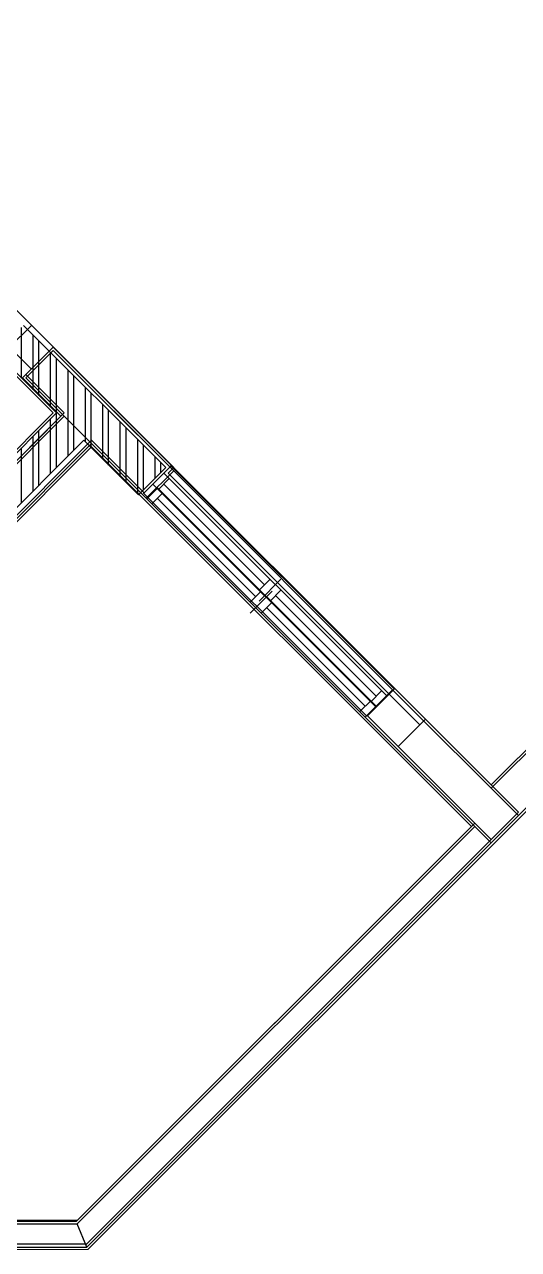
# Model space of a CAD drawing. Header units: millimetres. Extents: x 186805 to 449048, y 2167 to 51540.
# Drawn here: x 418075 to 421266, y 41247 to 49164 of the extents above; entities that cross this region are included whole.
import ezdxf

# ---------------------------------------------------------------- set-up
doc = ezdxf.new("R2010")
doc.units = ezdxf.units.MM
doc.linetypes.add('HIDDEN2', pattern=[0.1875, 0.125, -0.0625])
doc.layers.get('0').update_dxf_attribs({"linetype": 'CONTINUOUS'})
for name, color, linetype, lineweight in [('0-60x60-C', 3, 'CONTINUOUS', 13), ('0-AKL-P1 TILES', 8, 'CONTINUOUS', 13), ('0-akl-plasterline', 9, 'CONTINUOUS', 13), ('3117.NEW ID XR$0$BD$0$a-conc', 6, 'CONTINUOUS', 30), ('3117.NEW ID XR$0$BD$0$A-WIND', 4, 'CONTINUOUS', 9)]:
    doc.layers.add(name, color=color, linetype=linetype, lineweight=lineweight)
for name, color, linetype in [('3117.NEW ID XR$0$a-conc', 140, 'CONTINUOUS'), ('3117.NEW ID XR$0$A-HATCH', 8, 'CONTINUOUS'), ('3117.NEW ID XR$0$A-WIND', 171, 'CONTINUOUS'), ('A-ABOVE DOOR', 1, 'HIDDEN2'), ('A-CONC-BLDG', 6, 'CONTINUOUS'), ('A-FLORRAIL', 92, 'CONTINUOUS'), ('a-wall', 140, 'CONTINUOUS'), ('A-WIND', 4, 'CONTINUOUS'), ('ALAN', 6, 'CONTINUOUS'), ('BC-A-HATCH', 8, 'CONTINUOUS'), ('BC-A-wall', 6, 'CONTINUOUS'), ('BC-dim', 1, 'CONTINUOUS'), ('TC-FLOORING', 41, 'CONTINUOUS')]:
    doc.layers.add(name, color=color, linetype=linetype)

# ---------------------------------------------------------------- blocks, each defined once
blk = doc.blocks.new('A$C7C4A1575')
at = {"layer": 'A-ABOVE DOOR', "color": 8, "linetype": 'Continuous'}
for p, q in [((28738.5, 6837.3), (30181, 5394.8)), ((30004.2, 5218.1), (28561.7, 6660.6))]:
    blk.add_line(p, q, dxfattribs=at)
at = {"layer": 'A-CONC-BLDG', "color": 8}
blk.add_lwpolyline([(28357.9, 6858.5), (28534.7, 7035.3), (27933.7, 7636.4), (27756.9, 7459.6)], close=True, dxfattribs=at)
at = {"layer": 'A-FLORRAIL', "color": 8}
for p, q in [((32565.2, 2934.1), (30903.5, 4595.8)), ((31044.9, 4454.4), (30903.5, 4313))]:
    blk.add_line(p, q, dxfattribs=at)
at = {"layer": 'a-wall', "color": 8}
for p, q in [((30545.1, 10247.8), (27933.7, 7636.4)), ((31386, 10248.7), (30546, 10248.7)), ((28039.7, 7530.3), (30608.1, 10098.7)), ((30608.1, 10098.7), (31386, 10098.7)), ((26908.4, 6257.5), (27933.7, 7282.8)), ((28732.7, 6837.3), (28534.7, 7035.3)), ((28357.9, 6858.5), (28555.9, 6660.6)), ((28555.9, 6660.6), (28732.7, 6837.3)), ((30514.6, 5055.4), (31964.2, 6505)), ((31964.2, 6151.4), (30691.4, 4878.6)), ((29998.4, 5218.1), (30175.2, 5394.8)), ((30175.2, 5394.8), (30514.6, 5055.4)), ((30762.1, 4454.4), (29998.4, 5218.1)), ((30691.4, 4878.6), (30938.9, 4631.2)), ((30938.9, 4631.2), (30762.1, 4454.4))]:
    blk.add_line(p, q, dxfattribs=at)
at = {"layer": 'A-WIND', "color": 8}
for p, q in [((28711.5, 6745.4), (28640.8, 6674.7)), ((30118.6, 5338.3), (28676.1, 6780.8)), ((30047.9, 5267.6), (28605.4, 6710.1)), ((28676.1, 6710.1), (29326.7, 6059.5)), ((29362, 6094.9), (29291.3, 6024.2)), ((29291.3, 5953.4), (29432.7, 6094.9)), ((29432.7, 6024.2), (29362, 5953.4)), ((29397.4, 5988.8), (30047.9, 5338.3)), ((30083.3, 5373.6), (30012.6, 5302.9))]:
    blk.add_line(p, q, dxfattribs=at)
at = {"layer": 'ALAN', "color": 8}
for p, q in [((25458.8, 4807.9), (27933.7, 7282.8)), ((27933.7, 7282.8), (28357.9, 6858.5)), ((28357.9, 6858.5), (28393.3, 6893.9)), ((28393.3, 6893.9), (30019.6, 5267.6)), ((30019.6, 5267.6), (29984.3, 5232.2)), ((29984.3, 5232.2), (32848.1, 2368.4))]:
    blk.add_line(p, q, dxfattribs=at)
blk = doc.blocks.new('A$C32DD6ECA')
at = {"layer": '0-60x60-C', "color": 16, "xscale": 0.04183124983683228, "yscale": 0.04183124983683228, "zscale": 0.04183124983683228, "rotation": 180}
blk.add_blockref('A$C7C4A1575', (4397.08, 2202.64), dxfattribs=at)
blk = doc.blocks.new('A$C5C977968')
at = {"layer": '0-akl-plasterline'}
for p, q in [((5171.8, 17416), (5369.8, 17614)), ((5369.8, 17614), (8198.2, 14785.6)), ((5419.3, 17168.6), (5171.8, 17416)), ((8198.2, 14785.6), (10673.1, 17260.5)), ((4167.7, 15917), (5419.3, 17168.6)), ((5617.3, 16970.6), (2204.1, 13557.4)), ((8070.9, 14516.9), (5617.3, 16970.6)), ((5592.1, 11783.5), (8905.3, 15096.7)), ((8070.9, 14516.9), (5517.5, 11963.5)), ((5517.5, 11963.5), (4756.9, 11963.5)), ((4756.9, 11783.5), (5592.1, 11783.5))]:
    blk.add_line(p, q, dxfattribs=at)
at = {"layer": '3117.NEW ID XR$0$a-conc'}
for p, q in [((7561.8, 15400.8), (7385, 15224)), ((8375, 14587.6), (7561.8, 15400.8)), ((7385, 15224), (8198.2, 14410.8)), ((8198.2, 14410.8), (8375, 14587.6))]:
    blk.add_line(p, q, dxfattribs=at)
at = {"layer": '3117.NEW ID XR$0$A-HATCH'}
blk.add_line((5585.9, 11798.5), (5523.7, 11948.5), dxfattribs=at)
at = {"layer": '3117.NEW ID XR$0$A-WIND'}
for p, q in [((6147.6, 16815), (7561.8, 15400.8)), ((6041.5, 16708.9), (7455.8, 15294.7)), ((5970.8, 16638.2), (7385, 15224)), ((6006.2, 16602.9), (6076.9, 16673.6)), ((6677.9, 16001.8), (6041.5, 16638.2)), ((6642.6, 15966.5), (6713.3, 16037.2)), ((6784, 16037.2), (6642.6, 15895.8)), ((6713.3, 15895.8), (6784, 15966.5)), ((7385, 15294.7), (6748.6, 15931.1)), ((7349.7, 15259.4), (7420.4, 15330.1))]:
    blk.add_line(p, q, dxfattribs=at)
at = {"layer": '3117.NEW ID XR$0$BD$0$a-conc'}
for p, q in [((7561.8, 15400.8), (7385, 15224)), ((7561.8, 15400.8), (7385, 15224)), ((8375, 14587.6), (7561.8, 15400.8)), ((7385, 15224), (8198.2, 14410.8)), ((8198.2, 14410.8), (8375, 14587.6))]:
    blk.add_line(p, q, dxfattribs=at)
at = {"layer": '3117.NEW ID XR$0$BD$0$A-WIND'}
for p, q in [((6147.6, 16815), (7561.8, 15400.8)), ((5973.8, 16635.2), (6044.5, 16706)), ((6041.5, 16708.9), (7455.8, 15294.7)), ((5970.8, 16638.2), (7385, 15224)), ((6006.2, 16602.9), (6076.9, 16673.6)), ((6677.9, 16001.8), (6041.5, 16638.2)), ((6784, 16037.2), (6642.6, 15895.8)), ((6642.6, 15966.5), (6713.3, 16037.2)), ((6713.3, 15895.8), (6784, 15966.5)), ((7385, 15294.7), (6748.6, 15931.1)), ((7349.7, 15259.4), (7420.4, 15330.1)), ((7349.7, 15259.4), (7420.4, 15330.1))]:
    blk.add_line(p, q, dxfattribs=at)
at = {"layer": 'a-wall'}
for p, q in [((5193, 17416), (5369.8, 17592.8)), ((5193, 17416), (5369.8, 17592.8)), ((5193, 17416), (5369.8, 17592.8)), ((5369.8, 17592.8), (5794.1, 17168.6)), ((5369.8, 17592.8), (5794.1, 17168.6)), ((5369.8, 17592.8), (6147.6, 16815)), ((5440.5, 17168.6), (5193, 17416)), ((5440.5, 17168.6), (5193, 17416)), ((5440.5, 17168.6), (5193, 17416)), ((5440.5, 17168.6), (5193, 17416)), ((5688, 17274.6), (6147.6, 16815)), ((4167.7, 15895.8), (5440.5, 17168.6)), ((4167.7, 15895.8), (5440.5, 17168.6)), ((4167.7, 15895.8), (5440.5, 17168.6)), ((4167.7, 15895.8), (5440.5, 17168.6)), ((4167.7, 15895.8), (5440.5, 17168.6)), ((4167.7, 15895.8), (5440.5, 17168.6)), ((2470.7, 13845.2), (5617.3, 16991.8)), ((2470.7, 13845.2), (5617.3, 16991.8)), ((2470.7, 13845.2), (5617.3, 16991.8)), ((2470.7, 13845.2), (5617.3, 16991.8)), ((2470.7, 13845.2), (5617.3, 16991.8)), ((2470.7, 13845.2), (5617.3, 16991.8)), ((5617.3, 16991.8), (4167.7, 15542.2)), ((5617.3, 16991.8), (4167.7, 15542.2)), ((5970.8, 16638.2), (5617.3, 16991.8)), ((5970.8, 16638.2), (5617.3, 16991.8)), ((5970.8, 16638.2), (5617.3, 16991.8)), ((5970.8, 16638.2), (5617.3, 16991.8)), ((6147.6, 16815), (5970.8, 16638.2)), ((6147.6, 16815), (5970.8, 16638.2)), ((6147.6, 16815), (5970.8, 16638.2)), ((9223.5, 15789.7), (8198.2, 14764.4)), ((9223.5, 15789.7), (8198.2, 14764.4)), ((8905.3, 15117.9), (8375, 14587.6)), ((8905.3, 15117.9), (8375, 14587.6)), ((8092.2, 14516.9), (5523.7, 11948.5)), ((8092.2, 14516.9), (5523.7, 11948.5)), ((8092.2, 14516.9), (5523.7, 11948.5)), ((5585.9, 11798.5), (8198.2, 14410.8)), ((5585.9, 11798.5), (8198.2, 14410.8)), ((5585.9, 11798.5), (8198.2, 14410.8)), ((4771.9, 11948.5), (5523.7, 11948.5)), ((4771.9, 11798.5), (5585.9, 11798.5))]:
    blk.add_line(p, q, dxfattribs=at)
at = {"layer": 'BC-dim'}
blk.add_line((5617.3, 16991.8), (5440.5, 17168.6), dxfattribs=at)
blk = doc.blocks.new('A$C7DAB1636')
at = {"layer": 'BC-A-HATCH'}
h = blk.add_hatch(dxfattribs=at)
h.set_pattern_fill('ANSI32', color=256, scale=300, angle=45, style=0)
h.set_pattern_definition([(270, (-189031.63, 11508.82), (-112.5, -2e-14), []), (270, (-188994.13, 11471.32), (-112.5, -2e-14), [])])
h.paths.add_polyline_path([(27627.8, 17981.3), (27451, 17804.6), (27097.4, 18158.1), (23975.6, 15036.2), (23904.9, 15106.9), (25577.2, 16779.2), (25481, 16875.4), (23808.7, 15203.1), (23738, 15273.8), (25410.3, 16946.1), (25143.7, 17212.7), (25320.5, 17389.5), (25647.9, 17062.1), (26920.7, 18334.9), (26531.8, 18723.8), (26708.5, 18900.6)])
at = {"layer": '0-akl-plasterline', "color": 61}
blk.add_line((25647.9, 17083.3), (26899.5, 18334.9), dxfattribs=at)
at = {"layer": 'BC-A-wall'}
for p, q in [((27627.8, 17981.3), (26708.5, 18900.6)), ((26920.7, 18334.9), (26531.8, 18723.8)), ((25647.9, 17062.1), (26920.7, 18334.9)), ((23975.6, 15036.2), (27097.4, 18158.1)), ((27451, 17804.6), (27097.4, 18158.1)), ((27627.8, 17981.3), (27451, 17804.6))]:
    blk.add_line(p, q, dxfattribs=at)
at = {"layer": 'TC-FLOORING'}
blk.add_line((24764, 20470.3), (26899.5, 18334.9), dxfattribs=at)

msp = doc.modelspace()

# ---------------------------------------------------------------- block references
at = {"linetype": 'ByBlock'}
msp.add_blockref('A$C7DAB1636', (391360.5, 28318.7), dxfattribs=at)
at = {"layer": '0-60x60-C', "color": 16, "xscale": 23.90557308239969, "yscale": 23.90557308239969, "zscale": 23.90557308239969}
msp.add_blockref('A$C32DD6ECA', (343908.2, -1123), dxfattribs=at)
at = {"layer": '0-AKL-P1 TILES', "color": 1}
msp.add_blockref('A$C5C977968', (412891.1, 29463.8), dxfattribs=at)

doc.saveas('drawing.dxf')
